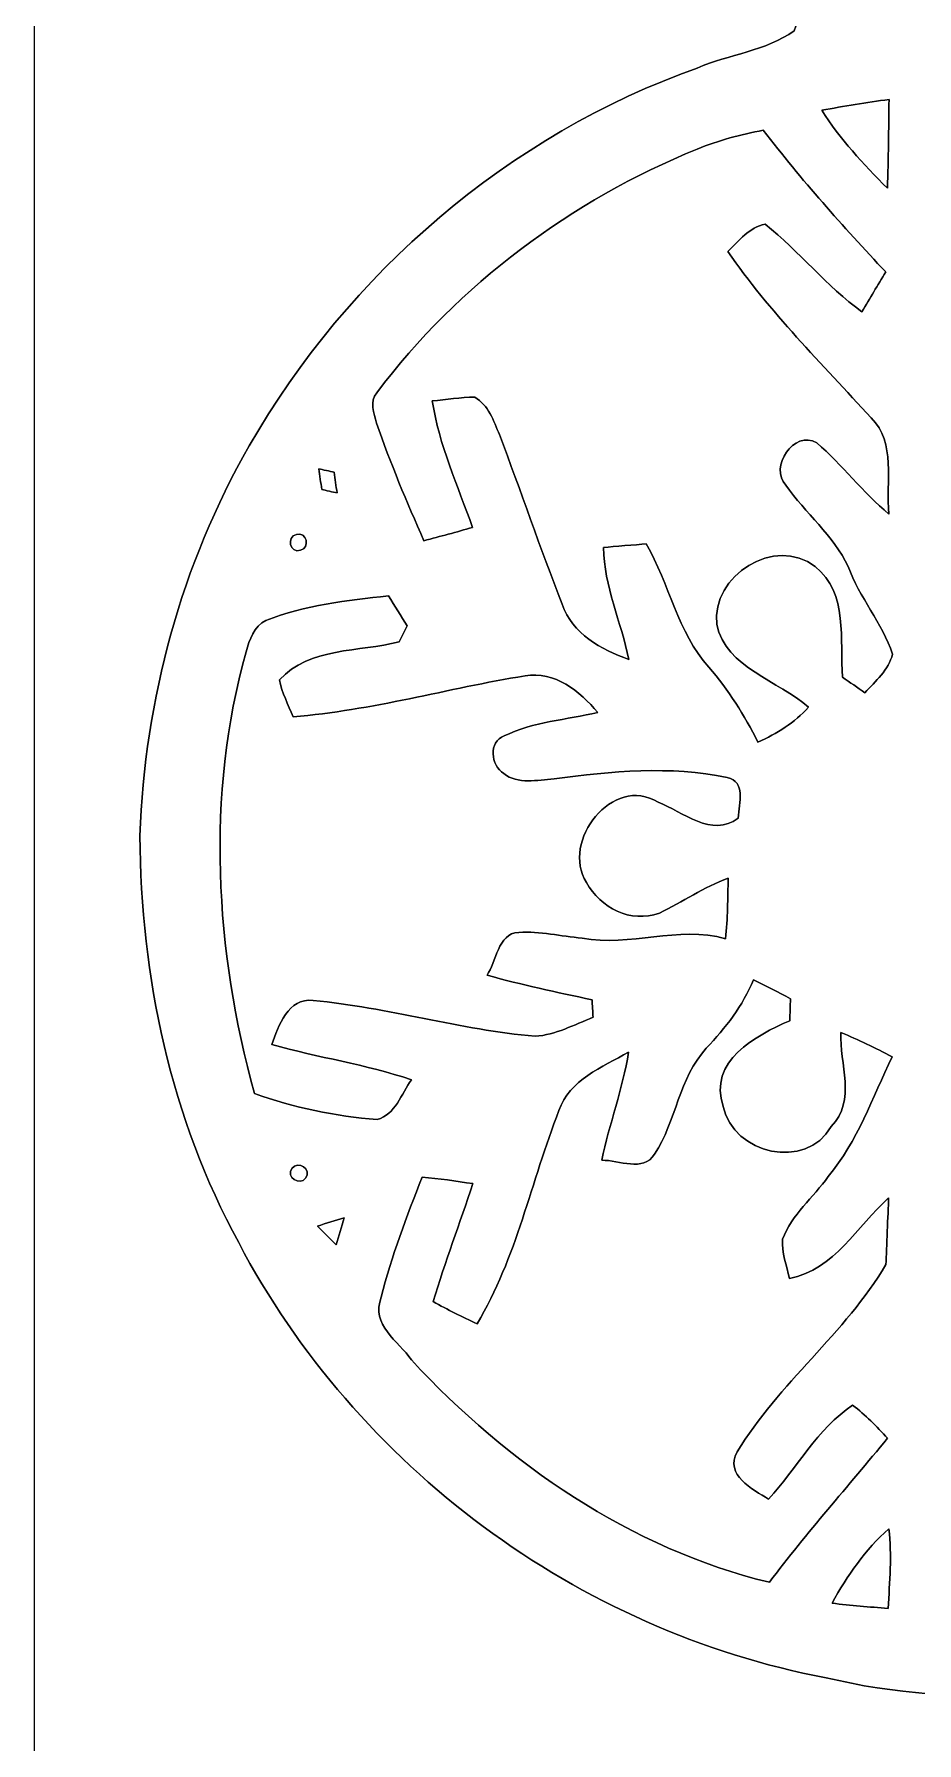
# Model space of a CAD drawing. Header units: centimetres. Extents: x -16.8 to 16.8, y -16.7 to 16.7.
# Drawn here: x -16.77 to -11.42, y -7.32 to 3.04 of the extents above; entities that cross this region are included whole.
import ezdxf

# ---------------------------------------------------------------- set-up
doc = ezdxf.new("R2010")
doc.units = ezdxf.units.CM
doc.header["$MEASUREMENT"] = 0
doc.layers.add('Layer 1', color=7, linetype='Continuous')

msp = doc.modelspace()

# ---------------------------------------------------------------- linework, layer by layer
at = {"layer": 'Layer 1', "color": 7}
for points, knots in [([(-16.77458, 16.66875), (-16.77458, 16.66875), (16.77458, 16.66875), (16.77458, 16.66875), (16.77458, 16.66875), (16.77458, 16.66875), (16.77458, -16.66875), (16.77458, -16.66875), (16.77458, -16.66875), (16.77458, -16.66875), (-16.77458, -16.66875), (-16.77458, -16.66875), (-16.77458, -16.66875), (-16.77458, -16.66875), (-16.77458, 16.66875), (-16.77458, 16.66875), (-16.77458, 16.66875), (-16.77458, 16.66875), (-16.77458, 16.66875), (-16.77458, 16.66875)], [0, 0, 0, 0, 0.16666667, 0.16666667, 0.16666667, 0.16666667, 0.33333333, 0.33333333, 0.33333333, 0.33333333, 0.5, 0.5, 0.5, 0.5, 0.66666667, 0.66666667, 0.66666667, 0.66666667, 1, 1, 1, 1]), ([(-11.32346, 6.13904), (-11.65331, 5.87939), (-11.83393, 5.44513), (-11.79724, 5.02814), (-11.79724, 5.02814), (-11.80148, 4.70147), (-11.59828, 4.42701), (-11.42153, 4.17124), (-11.42153, 4.17124), (-11.61486, 4.13032), (-11.84875, 4.14549), (-11.98774, 3.97969), (-11.98774, 3.97969), (-12.25938, 3.7465), (-12.06006, 3.35986), (-12.16484, 3.06458), (-12.16484, 3.06458), (-12.33629, 2.94005), (-12.56136, 2.92135), (-12.75292, 2.8381), (-12.75292, 2.8381), (-13.89345, 2.43417), (-14.86923, 1.59526), (-15.47001, 0.54716), (-15.47001, 0.54716), (-15.88241, -0.17039), (-16.10431, -0.99025), (-16.13288, -1.81645), (-16.13288, -1.81645), (-16.12935, -2.66947), (-15.94556, -3.53201), (-15.53422, -4.28378), (-15.53422, -4.28378), (-14.82372, -5.63845), (-13.47646, -6.63928), (-11.97187, -6.92185), (-11.97187, -6.92185), (-11.15236, -7.11941), (-10.29229, -7.03121), (-9.4869, -6.80896), (-9.4869, -6.80896), (-7.94597, -6.356), (-6.64104, -5.14809), (-6.10482, -3.62973), (-6.10482, -3.62973), (-5.56507, -2.18334), (-5.76721, -0.49389), (-6.61635, 0.79269), (-6.61635, 0.79269), (-7.09224, 1.56175), (-7.80697, 2.15971), (-8.59508, 2.5908), (-8.59508, 2.5908), (-8.96867, 2.79365), (-9.38142, 2.90513), (-9.78182, 3.04165), (-9.78182, 3.04165), (-9.79805, 3.30129), (-9.76806, 3.56976), (-9.8298, 3.82411), (-9.8298, 3.82411), (-9.93175, 4.09681), (-10.26936, 4.14584), (-10.52054, 4.18218), (-10.52054, 4.18218), (-10.35297, 4.43371), (-10.14554, 4.70606), (-10.17482, 5.02673), (-10.17482, 5.02673), (-10.16106, 5.39997), (-10.25384, 5.81343), (-10.55617, 6.06037), (-10.55617, 6.06037), (-10.74773, 6.27345), (-11.09557, 6.31049), (-11.32346, 6.13904), (-11.32346, 6.13904), (-11.32346, 6.13904), (-11.32346, 6.13904), (-11.32346, 6.13904)], [0, 0, 0, 0, 0.04761905, 0.04761905, 0.04761905, 0.04761905, 0.0952381, 0.0952381, 0.0952381, 0.0952381, 0.14285714, 0.14285714, 0.14285714, 0.14285714, 0.19047619, 0.19047619, 0.19047619, 0.19047619, 0.23809524, 0.23809524, 0.23809524, 0.23809524, 0.28571429, 0.28571429, 0.28571429, 0.28571429, 0.33333333, 0.33333333, 0.33333333, 0.33333333, 0.38095238, 0.38095238, 0.38095238, 0.38095238, 0.42857143, 0.42857143, 0.42857143, 0.42857143, 0.47619048, 0.47619048, 0.47619048, 0.47619048, 0.52380952, 0.52380952, 0.52380952, 0.52380952, 0.57142857, 0.57142857, 0.57142857, 0.57142857, 0.61904762, 0.61904762, 0.61904762, 0.61904762, 0.66666667, 0.66666667, 0.66666667, 0.66666667, 0.71428571, 0.71428571, 0.71428571, 0.71428571, 0.76190476, 0.76190476, 0.76190476, 0.76190476, 0.80952381, 0.80952381, 0.80952381, 0.80952381, 0.85714286, 0.85714286, 0.85714286, 0.85714286, 0.9047619, 0.9047619, 0.9047619, 0.9047619, 1, 1, 1, 1]), ([(-11.99868, 2.58233), (-11.86321, 2.60632), (-11.72704, 2.62996), (-11.59016, 2.6476), (-11.59016, 2.6476), (-11.59298, 2.46839), (-11.59298, 2.28812), (-11.60039, 2.10891), (-11.60039, 2.10891), (-11.74503, 2.25637), (-11.88861, 2.407), (-11.99868, 2.58233)], [0, 0, 0, 0, 0.25, 0.25, 0.25, 0.25, 0.5, 0.5, 0.5, 0.5, 1, 1, 1, 1]), ([(-12.75398, 2.34668), (-12.62451, 2.39889), (-12.4901, 2.43593), (-12.35287, 2.46098), (-12.35287, 2.46098), (-12.1225, 2.16076), (-11.86991, 1.87784), (-11.61062, 1.60196), (-11.61062, 1.60196), (-11.65825, 1.52153), (-11.70658, 1.44145), (-11.75456, 1.36066), (-11.75456, 1.36066), (-11.97046, 1.51448), (-12.13379, 1.7272), (-12.34087, 1.89089), (-12.34087, 1.89089), (-12.43824, 1.8736), (-12.49998, 1.78964), (-12.56806, 1.72614), (-12.56806, 1.72614), (-12.31477, 1.35925), (-11.99833, 1.04493), (-11.69917, 0.71684), (-11.69917, 0.71684), (-11.54465, 0.56691), (-11.61274, 0.32844), (-11.59051, 0.1337), (-11.59051, 0.1337), (-11.75032, 0.26353), (-11.87203, 0.43321), (-12.02902, 0.5655), (-12.02902, 0.5655), (-12.16519, 0.6477), (-12.32006, 0.41628), (-12.21564, 0.30903), (-12.21564, 0.30903), (-12.0971, 0.1397), (-11.92883, 0.00494), (-11.83781, -0.1838), (-11.83781, -0.1838), (-11.77114, -0.37218), (-11.63108, -0.52634), (-11.56899, -0.71543), (-11.56899, -0.71543), (-11.59298, -0.81209), (-11.6713, -0.87948), (-11.73692, -0.94933), (-11.73692, -0.94933), (-11.78207, -0.91793), (-11.82723, -0.88688), (-11.87238, -0.85619), (-11.87238, -0.85619), (-11.88932, -0.63359), (-11.8364, -0.34361), (-12.03784, -0.1845), (-12.03784, -0.1845), (-12.28266, 0.00564), (-12.66931, -0.24165), (-12.63509, -0.53516), (-12.63509, -0.53516), (-12.57794, -0.80292), (-12.25903, -0.87454), (-12.0777, -1.03787), (-12.0777, -1.03787), (-12.16448, -1.12889), (-12.26961, -1.19909), (-12.38497, -1.24848), (-12.38497, -1.24848), (-12.46893, -1.08761), (-12.56171, -0.93028), (-12.68377, -0.79446), (-12.68377, -0.79446), (-12.87321, -0.58173), (-12.92225, -0.28963), (-13.06266, -0.04727), (-13.06266, -0.04727), (-13.12721, -0.05256), (-13.25668, -0.06315), (-13.32159, -0.06844), (-13.32159, -0.06844), (-13.31877, -0.30515), (-13.21541, -0.51964), (-13.16778, -0.74754), (-13.16778, -0.74754), (-13.33641, -0.68862), (-13.51033, -0.59161), (-13.57277, -0.41346), (-13.57277, -0.41346), (-13.70506, -0.07267), (-13.82395, 0.2734), (-13.95271, 0.61524), (-13.95271, 0.61524), (-13.98764, 0.69885), (-14.02045, 0.79375), (-14.10229, 0.84279), (-14.10229, 0.84279), (-14.18908, 0.84067), (-14.27445, 0.82868), (-14.36017, 0.8195), (-14.36017, 0.8195), (-14.3189, 0.55174), (-14.20566, 0.30551), (-14.1157, 0.05256), (-14.1157, 0.05256), (-14.21377, 0.02505), (-14.31219, -0.00176), (-14.41097, -0.02822), (-14.41097, -0.02822), (-14.51434, 0.20638), (-14.61488, 0.44309), (-14.69849, 0.6858), (-14.69849, 0.6858), (-14.71471, 0.74471), (-14.74011, 0.81562), (-14.69743, 0.86924), (-14.69743, 0.86924), (-14.20107, 1.52788), (-13.51633, 2.03623), (-12.75398, 2.34668)], [0, 0, 0, 0, 0.03225806, 0.03225806, 0.03225806, 0.03225806, 0.06451613, 0.06451613, 0.06451613, 0.06451613, 0.09677419, 0.09677419, 0.09677419, 0.09677419, 0.12903226, 0.12903226, 0.12903226, 0.12903226, 0.16129032, 0.16129032, 0.16129032, 0.16129032, 0.19354839, 0.19354839, 0.19354839, 0.19354839, 0.22580645, 0.22580645, 0.22580645, 0.22580645, 0.25806452, 0.25806452, 0.25806452, 0.25806452, 0.29032258, 0.29032258, 0.29032258, 0.29032258, 0.32258065, 0.32258065, 0.32258065, 0.32258065, 0.35483871, 0.35483871, 0.35483871, 0.35483871, 0.38709677, 0.38709677, 0.38709677, 0.38709677, 0.41935484, 0.41935484, 0.41935484, 0.41935484, 0.4516129, 0.4516129, 0.4516129, 0.4516129, 0.48387097, 0.48387097, 0.48387097, 0.48387097, 0.51612903, 0.51612903, 0.51612903, 0.51612903, 0.5483871, 0.5483871, 0.5483871, 0.5483871, 0.58064516, 0.58064516, 0.58064516, 0.58064516, 0.61290323, 0.61290323, 0.61290323, 0.61290323, 0.64516129, 0.64516129, 0.64516129, 0.64516129, 0.67741935, 0.67741935, 0.67741935, 0.67741935, 0.70967742, 0.70967742, 0.70967742, 0.70967742, 0.74193548, 0.74193548, 0.74193548, 0.74193548, 0.77419355, 0.77419355, 0.77419355, 0.77419355, 0.80645161, 0.80645161, 0.80645161, 0.80645161, 0.83870968, 0.83870968, 0.83870968, 0.83870968, 0.87096774, 0.87096774, 0.87096774, 0.87096774, 0.90322581, 0.90322581, 0.90322581, 0.90322581, 0.93548387, 0.93548387, 0.93548387, 0.93548387, 1, 1, 1, 1]), ([(-15.04844, 0.40816), (-15.02551, 0.40287), (-14.97894, 0.39299), (-14.95601, 0.3877), (-14.95601, 0.3877), (-14.94966, 0.34608), (-14.94367, 0.30409), (-14.93767, 0.26211), (-14.93767, 0.26211), (-14.9606, 0.26741), (-15.00717, 0.27728), (-15.0301, 0.28258), (-15.0301, 0.28258), (-15.03645, 0.32456), (-15.04244, 0.36654), (-15.04844, 0.40816)], [0, 0, 0, 0, 0.2, 0.2, 0.2, 0.2, 0.4, 0.4, 0.4, 0.4, 0.6, 0.6, 0.6, 0.6, 1, 1, 1, 1]), ([(-15.18391, 0.00988), (-15.12217, 0.02963), (-15.09818, -0.07232), (-15.16027, -0.08608), (-15.16027, -0.08608), (-15.22377, -0.1076), (-15.24635, -0.00353), (-15.18391, 0.00988)], [0, 0, 0, 0, 0.33333333, 0.33333333, 0.33333333, 0.33333333, 1, 1, 1, 1]), ([(-15.36982, -0.51118), (-15.1324, -0.4191), (-14.87805, -0.38806), (-14.62652, -0.36266), (-14.62652, -0.36266), (-14.58807, -0.42298), (-14.54997, -0.48331), (-14.51222, -0.54398), (-14.51222, -0.54398), (-14.52845, -0.57644), (-14.54468, -0.60889), (-14.5609, -0.64135), (-14.5609, -0.64135), (-14.8022, -0.70309), (-15.10594, -0.67275), (-15.28657, -0.87136), (-15.28657, -0.87136), (-15.2714, -0.95003), (-15.23506, -1.02235), (-15.20366, -1.09538), (-15.20366, -1.09538), (-14.72777, -1.05728), (-14.26704, -0.92357), (-13.79714, -0.84702), (-13.79714, -0.84702), (-13.61899, -0.81774), (-13.46412, -0.9398), (-13.35687, -1.06856), (-13.35687, -1.06856), (-13.5442, -1.11548), (-13.74881, -1.12324), (-13.92379, -1.21179), (-13.92379, -1.21179), (-14.02221, -1.24636), (-14.00493, -1.391), (-13.92696, -1.43969), (-13.92696, -1.43969), (-13.84018, -1.50671), (-13.72411, -1.47849), (-13.62181, -1.47249), (-13.62181, -1.47249), (-13.27573, -1.42487), (-12.9159, -1.39136), (-12.57159, -1.46368), (-12.57159, -1.46368), (-12.45694, -1.48872), (-12.49962, -1.61396), (-12.50421, -1.70956), (-12.50421, -1.70956), (-12.66649, -1.83339), (-12.84076, -1.66829), (-12.99104, -1.61361), (-12.99104, -1.61361), (-13.26515, -1.44145), (-13.58336, -1.85279), (-13.42461, -2.09938), (-13.42461, -2.09938), (-13.34135, -2.25496), (-13.15755, -2.34879), (-12.98293, -2.28529), (-12.98293, -2.28529), (-12.84252, -2.21756), (-12.71235, -2.12866), (-12.56559, -2.07328), (-12.56559, -2.07328), (-12.56806, -2.19569), (-12.56947, -2.31916), (-12.58111, -2.44122), (-12.58111, -2.44122), (-12.87004, -2.35938), (-13.16073, -2.49238), (-13.45177, -2.43699), (-13.45177, -2.43699), (-13.57983, -2.42711), (-13.70683, -2.39324), (-13.83594, -2.40242), (-13.83594, -2.40242), (-13.96436, -2.40912), (-13.97318, -2.58621), (-14.02821, -2.66206), (-14.02821, -2.66206), (-13.81831, -2.72062), (-13.60488, -2.76613), (-13.39144, -2.81093), (-13.39144, -2.81093), (-13.39003, -2.83774), (-13.38651, -2.89101), (-13.38509, -2.91747), (-13.38509, -2.91747), (-13.49939, -2.96263), (-13.61228, -3.02366), (-13.73681, -3.03248), (-13.73681, -3.03248), (-14.19013, -2.99367), (-14.63005, -2.85679), (-15.08266, -2.81552), (-15.08266, -2.81552), (-15.234, -2.79612), (-15.29398, -2.97321), (-15.33349, -3.08222), (-15.33349, -3.08222), (-15.05338, -3.16159), (-14.7634, -3.20357), (-14.48682, -3.296), (-14.48682, -3.296), (-14.54644, -3.37926), (-14.58524, -3.51049), (-14.69496, -3.53624), (-14.69496, -3.53624), (-14.94825, -3.52072), (-15.19908, -3.46251), (-15.43932, -3.38032), (-15.43932, -3.38032), (-15.67709, -2.51143), (-15.73424, -1.57445), (-15.48871, -0.70097), (-15.48871, -0.70097), (-15.4686, -0.629), (-15.44179, -0.54645), (-15.36982, -0.51118)], [0, 0, 0, 0, 0.03225806, 0.03225806, 0.03225806, 0.03225806, 0.06451613, 0.06451613, 0.06451613, 0.06451613, 0.09677419, 0.09677419, 0.09677419, 0.09677419, 0.12903226, 0.12903226, 0.12903226, 0.12903226, 0.16129032, 0.16129032, 0.16129032, 0.16129032, 0.19354839, 0.19354839, 0.19354839, 0.19354839, 0.22580645, 0.22580645, 0.22580645, 0.22580645, 0.25806452, 0.25806452, 0.25806452, 0.25806452, 0.29032258, 0.29032258, 0.29032258, 0.29032258, 0.32258065, 0.32258065, 0.32258065, 0.32258065, 0.35483871, 0.35483871, 0.35483871, 0.35483871, 0.38709677, 0.38709677, 0.38709677, 0.38709677, 0.41935484, 0.41935484, 0.41935484, 0.41935484, 0.4516129, 0.4516129, 0.4516129, 0.4516129, 0.48387097, 0.48387097, 0.48387097, 0.48387097, 0.51612903, 0.51612903, 0.51612903, 0.51612903, 0.5483871, 0.5483871, 0.5483871, 0.5483871, 0.58064516, 0.58064516, 0.58064516, 0.58064516, 0.61290323, 0.61290323, 0.61290323, 0.61290323, 0.64516129, 0.64516129, 0.64516129, 0.64516129, 0.67741935, 0.67741935, 0.67741935, 0.67741935, 0.70967742, 0.70967742, 0.70967742, 0.70967742, 0.74193548, 0.74193548, 0.74193548, 0.74193548, 0.77419355, 0.77419355, 0.77419355, 0.77419355, 0.80645161, 0.80645161, 0.80645161, 0.80645161, 0.83870968, 0.83870968, 0.83870968, 0.83870968, 0.87096774, 0.87096774, 0.87096774, 0.87096774, 0.90322581, 0.90322581, 0.90322581, 0.90322581, 0.93548387, 0.93548387, 0.93548387, 0.93548387, 1, 1, 1, 1]), ([(-12.41178, -2.68958), (-12.33664, -2.72662), (-12.2622, -2.76543), (-12.18777, -2.80458), (-12.18777, -2.80458), (-12.18918, -2.84903), (-12.19059, -2.89348), (-12.192, -2.93829), (-12.192, -2.93829), (-12.39873, -3.0293), (-12.69012, -3.1817), (-12.59523, -3.45934), (-12.59523, -3.45934), (-12.53314, -3.74721), (-12.09499, -3.8481), (-11.94047, -3.58034), (-11.94047, -3.58034), (-11.78525, -3.42336), (-11.89284, -3.19652), (-11.88226, -3.01061), (-11.88226, -3.01061), (-11.77572, -3.05259), (-11.67271, -3.10303), (-11.57217, -3.15807), (-11.57217, -3.15807), (-11.69, -3.40501), (-11.78172, -3.66889), (-11.95846, -3.88267), (-11.95846, -3.88267), (-12.04913, -4.01038), (-12.18177, -4.11268), (-12.2361, -4.26367), (-12.2361, -4.26367), (-12.24174, -4.34481), (-12.20999, -4.42242), (-12.19447, -4.50144), (-12.19447, -4.50144), (-11.91824, -4.44571), (-11.78666, -4.18571), (-11.59263, -4.01285), (-11.59263, -4.01285), (-11.59686, -4.11374), (-11.60498, -4.31518), (-11.60886, -4.41572), (-11.60886, -4.41572), (-11.8558, -4.83447), (-12.26079, -5.13715), (-12.51126, -5.55307), (-12.51126, -5.55307), (-12.58923, -5.69136), (-12.41813, -5.78026), (-12.32076, -5.83847), (-12.32076, -5.83847), (-12.15108, -5.65256), (-12.02373, -5.41091), (-11.811, -5.26979), (-11.811, -5.26979), (-11.73233, -5.32659), (-11.66636, -5.39891), (-11.59969, -5.46947), (-11.59969, -5.46947), (-11.83746, -5.76121), (-12.0904, -6.04097), (-12.31547, -6.3433), (-12.31547, -6.3433), (-13.1572, -6.13974), (-13.90297, -5.62575), (-14.48576, -4.99533), (-14.48576, -4.99533), (-14.56619, -4.87962), (-14.73553, -4.78402), (-14.66956, -4.61469), (-14.66956, -4.61469), (-14.60782, -4.36527), (-14.5161, -4.12503), (-14.4212, -3.88726), (-14.4212, -3.88726), (-14.3196, -3.89396), (-14.21624, -3.91231), (-14.11464, -3.92571), (-14.11464, -3.92571), (-14.1926, -4.16489), (-14.28291, -4.4002), (-14.35418, -4.6415), (-14.35418, -4.6415), (-14.26774, -4.68983), (-14.1792, -4.73463), (-14.08853, -4.77591), (-14.08853, -4.77591), (-13.849, -4.37621), (-13.76045, -3.91301), (-13.59218, -3.48333), (-13.59218, -3.48333), (-13.52938, -3.29671), (-13.32971, -3.21839), (-13.1699, -3.12914), (-13.1699, -3.12914), (-13.20553, -3.35174), (-13.28596, -3.56376), (-13.33288, -3.78425), (-13.33288, -3.78425), (-13.22529, -3.78248), (-13.08276, -3.85833), (-13.01186, -3.74791), (-13.01186, -3.74791), (-12.88133, -3.54753), (-12.86475, -3.28507), (-12.69894, -3.1055), (-12.69894, -3.1055), (-12.58147, -2.98238), (-12.4774, -2.84727), (-12.41178, -2.68958)], [0, 0, 0, 0, 0.03448276, 0.03448276, 0.03448276, 0.03448276, 0.06896552, 0.06896552, 0.06896552, 0.06896552, 0.10344828, 0.10344828, 0.10344828, 0.10344828, 0.13793103, 0.13793103, 0.13793103, 0.13793103, 0.17241379, 0.17241379, 0.17241379, 0.17241379, 0.20689655, 0.20689655, 0.20689655, 0.20689655, 0.24137931, 0.24137931, 0.24137931, 0.24137931, 0.27586207, 0.27586207, 0.27586207, 0.27586207, 0.31034483, 0.31034483, 0.31034483, 0.31034483, 0.34482759, 0.34482759, 0.34482759, 0.34482759, 0.37931034, 0.37931034, 0.37931034, 0.37931034, 0.4137931, 0.4137931, 0.4137931, 0.4137931, 0.44827586, 0.44827586, 0.44827586, 0.44827586, 0.48275862, 0.48275862, 0.48275862, 0.48275862, 0.51724138, 0.51724138, 0.51724138, 0.51724138, 0.55172414, 0.55172414, 0.55172414, 0.55172414, 0.5862069, 0.5862069, 0.5862069, 0.5862069, 0.62068966, 0.62068966, 0.62068966, 0.62068966, 0.65517241, 0.65517241, 0.65517241, 0.65517241, 0.68965517, 0.68965517, 0.68965517, 0.68965517, 0.72413793, 0.72413793, 0.72413793, 0.72413793, 0.75862069, 0.75862069, 0.75862069, 0.75862069, 0.79310345, 0.79310345, 0.79310345, 0.79310345, 0.82758621, 0.82758621, 0.82758621, 0.82758621, 0.86206897, 0.86206897, 0.86206897, 0.86206897, 0.89655172, 0.89655172, 0.89655172, 0.89655172, 0.93103448, 0.93103448, 0.93103448, 0.93103448, 1, 1, 1, 1]), ([(-15.21107, -3.83399), (-15.17579, -3.78143), (-15.08654, -3.83999), (-15.12782, -3.89184), (-15.12782, -3.89184), (-15.16309, -3.9437), (-15.25235, -3.88549), (-15.21107, -3.83399)], [0, 0, 0, 0, 0.33333333, 0.33333333, 0.33333333, 0.33333333, 1, 1, 1, 1]), ([(-15.05656, -4.18324), (-15.00258, -4.16631), (-14.94825, -4.15008), (-14.89393, -4.1342), (-14.89393, -4.1342), (-14.91015, -4.18853), (-14.92638, -4.24251), (-14.94296, -4.29683), (-14.94296, -4.29683), (-14.98141, -4.25944), (-15.01951, -4.22169), (-15.05656, -4.18324)], [0, 0, 0, 0, 0.25, 0.25, 0.25, 0.25, 0.5, 0.5, 0.5, 0.5, 1, 1, 1, 1]), ([(-11.93553, -6.46959), (-11.8431, -6.30379), (-11.73445, -6.14398), (-11.59087, -6.01874), (-11.59087, -6.01874), (-11.57217, -6.17961), (-11.58628, -6.34118), (-11.59581, -6.50275), (-11.59581, -6.50275), (-11.70975, -6.49146), (-11.82264, -6.48441), (-11.93553, -6.46959)], [0, 0, 0, 0, 0.25, 0.25, 0.25, 0.25, 0.5, 0.5, 0.5, 0.5, 1, 1, 1, 1])]:
    msp.add_open_spline(points, degree=3, knots=knots, dxfattribs=at)
at = {"layer": 'Layer 1', "color": 253}
for points, knots in [([(-11.32346, 6.13904), (-11.09557, 6.31049), (-10.74773, 6.27345), (-10.55617, 6.06037), (-10.55617, 6.06037), (-10.25384, 5.81343), (-10.16106, 5.39997), (-10.17482, 5.02673), (-10.17482, 5.02673), (-10.14554, 4.70606), (-10.35297, 4.43371), (-10.52054, 4.18218), (-10.52054, 4.18218), (-10.26936, 4.14584), (-9.93175, 4.09681), (-9.8298, 3.82411), (-9.8298, 3.82411), (-9.76806, 3.56976), (-9.79805, 3.30129), (-9.78182, 3.04165), (-9.78182, 3.04165), (-9.38142, 2.90513), (-8.96867, 2.79365), (-8.59508, 2.5908), (-8.59508, 2.5908), (-7.80697, 2.15971), (-7.09224, 1.56175), (-6.61635, 0.79269), (-6.61635, 0.79269), (-5.76721, -0.49389), (-5.56507, -2.18334), (-6.10482, -3.62973), (-6.10482, -3.62973), (-6.64104, -5.14809), (-7.94597, -6.356), (-9.4869, -6.80896), (-9.4869, -6.80896), (-10.29229, -7.03121), (-11.15236, -7.11941), (-11.97187, -6.92185), (-11.97187, -6.92185), (-13.47646, -6.63928), (-14.82372, -5.63845), (-15.53422, -4.28378), (-15.53422, -4.28378), (-15.94556, -3.53201), (-16.12935, -2.66947), (-16.13288, -1.81645), (-16.13288, -1.81645), (-16.10431, -0.99025), (-15.88241, -0.17039), (-15.47001, 0.54716), (-15.47001, 0.54716), (-14.86923, 1.59526), (-13.89345, 2.43417), (-12.75292, 2.8381), (-12.75292, 2.8381), (-12.56136, 2.92135), (-12.33629, 2.94005), (-12.16484, 3.06458), (-12.16484, 3.06458), (-12.06006, 3.35986), (-12.25938, 3.7465), (-11.98774, 3.97969), (-11.98774, 3.97969), (-11.84875, 4.14549), (-11.61486, 4.13032), (-11.42153, 4.17124), (-11.42153, 4.17124), (-11.59828, 4.42701), (-11.80148, 4.70147), (-11.79724, 5.02814), (-11.79724, 5.02814), (-11.83393, 5.44513), (-11.65331, 5.87939), (-11.32346, 6.13904), (-11.32346, 6.13904), (-11.32346, 6.13904), (-11.32346, 6.13904), (-11.32346, 6.13904)], [0, 0, 0, 0, 0.04761905, 0.04761905, 0.04761905, 0.04761905, 0.0952381, 0.0952381, 0.0952381, 0.0952381, 0.14285714, 0.14285714, 0.14285714, 0.14285714, 0.19047619, 0.19047619, 0.19047619, 0.19047619, 0.23809524, 0.23809524, 0.23809524, 0.23809524, 0.28571429, 0.28571429, 0.28571429, 0.28571429, 0.33333333, 0.33333333, 0.33333333, 0.33333333, 0.38095238, 0.38095238, 0.38095238, 0.38095238, 0.42857143, 0.42857143, 0.42857143, 0.42857143, 0.47619048, 0.47619048, 0.47619048, 0.47619048, 0.52380952, 0.52380952, 0.52380952, 0.52380952, 0.57142857, 0.57142857, 0.57142857, 0.57142857, 0.61904762, 0.61904762, 0.61904762, 0.61904762, 0.66666667, 0.66666667, 0.66666667, 0.66666667, 0.71428571, 0.71428571, 0.71428571, 0.71428571, 0.76190476, 0.76190476, 0.76190476, 0.76190476, 0.80952381, 0.80952381, 0.80952381, 0.80952381, 0.85714286, 0.85714286, 0.85714286, 0.85714286, 0.9047619, 0.9047619, 0.9047619, 0.9047619, 1, 1, 1, 1]), ([(-11.99868, 2.58233), (-11.88861, 2.407), (-11.74503, 2.25637), (-11.60039, 2.10891), (-11.60039, 2.10891), (-11.59298, 2.28812), (-11.59298, 2.46839), (-11.59016, 2.6476), (-11.59016, 2.6476), (-11.72704, 2.62996), (-11.86321, 2.60632), (-11.99868, 2.58233), (-11.99868, 2.58233), (-11.99868, 2.58233), (-11.99868, 2.58233), (-11.99868, 2.58233)], [0, 0, 0, 0, 0.2, 0.2, 0.2, 0.2, 0.4, 0.4, 0.4, 0.4, 0.6, 0.6, 0.6, 0.6, 1, 1, 1, 1]), ([(-12.75398, 2.34668), (-13.51633, 2.03623), (-14.20107, 1.52788), (-14.69743, 0.86924), (-14.69743, 0.86924), (-14.74011, 0.81562), (-14.71471, 0.74471), (-14.69849, 0.6858), (-14.69849, 0.6858), (-14.61488, 0.44309), (-14.51434, 0.20638), (-14.41097, -0.02822), (-14.41097, -0.02822), (-14.31219, -0.00176), (-14.21377, 0.02505), (-14.1157, 0.05256), (-14.1157, 0.05256), (-14.20566, 0.30551), (-14.3189, 0.55174), (-14.36017, 0.8195), (-14.36017, 0.8195), (-14.27445, 0.82868), (-14.18908, 0.84067), (-14.10229, 0.84279), (-14.10229, 0.84279), (-14.02045, 0.79375), (-13.98764, 0.69885), (-13.95271, 0.61524), (-13.95271, 0.61524), (-13.82395, 0.2734), (-13.70506, -0.07267), (-13.57277, -0.41346), (-13.57277, -0.41346), (-13.51033, -0.59161), (-13.33641, -0.68862), (-13.16778, -0.74754), (-13.16778, -0.74754), (-13.21541, -0.51964), (-13.31877, -0.30515), (-13.32159, -0.06844), (-13.32159, -0.06844), (-13.25668, -0.06315), (-13.12721, -0.05256), (-13.06266, -0.04727), (-13.06266, -0.04727), (-12.92225, -0.28963), (-12.87321, -0.58173), (-12.68377, -0.79446), (-12.68377, -0.79446), (-12.56171, -0.93028), (-12.46893, -1.08761), (-12.38497, -1.24848), (-12.38497, -1.24848), (-12.26961, -1.19909), (-12.16448, -1.12889), (-12.0777, -1.03787), (-12.0777, -1.03787), (-12.25903, -0.87454), (-12.57794, -0.80292), (-12.63509, -0.53516), (-12.63509, -0.53516), (-12.66931, -0.24165), (-12.28266, 0.00564), (-12.03784, -0.1845), (-12.03784, -0.1845), (-11.8364, -0.34361), (-11.88932, -0.63359), (-11.87238, -0.85619), (-11.87238, -0.85619), (-11.82723, -0.88688), (-11.78207, -0.91793), (-11.73692, -0.94933), (-11.73692, -0.94933), (-11.6713, -0.87948), (-11.59298, -0.81209), (-11.56899, -0.71543), (-11.56899, -0.71543), (-11.63108, -0.52634), (-11.77114, -0.37218), (-11.83781, -0.1838), (-11.83781, -0.1838), (-11.92883, 0.00494), (-12.0971, 0.1397), (-12.21564, 0.30903), (-12.21564, 0.30903), (-12.32006, 0.41628), (-12.16519, 0.6477), (-12.02902, 0.5655), (-12.02902, 0.5655), (-11.87203, 0.43321), (-11.75032, 0.26353), (-11.59051, 0.1337), (-11.59051, 0.1337), (-11.61274, 0.32844), (-11.54465, 0.56691), (-11.69917, 0.71684), (-11.69917, 0.71684), (-11.99833, 1.04493), (-12.31477, 1.35925), (-12.56806, 1.72614), (-12.56806, 1.72614), (-12.49998, 1.78964), (-12.43824, 1.8736), (-12.34087, 1.89089), (-12.34087, 1.89089), (-12.13379, 1.7272), (-11.97046, 1.51448), (-11.75456, 1.36066), (-11.75456, 1.36066), (-11.70658, 1.44145), (-11.65825, 1.52153), (-11.61062, 1.60196), (-11.61062, 1.60196), (-11.86991, 1.87784), (-12.1225, 2.16076), (-12.35287, 2.46098), (-12.35287, 2.46098), (-12.4901, 2.43593), (-12.62451, 2.39889), (-12.75398, 2.34668), (-12.75398, 2.34668), (-12.75398, 2.34668), (-12.75398, 2.34668), (-12.75398, 2.34668)], [0, 0, 0, 0, 0.03125, 0.03125, 0.03125, 0.03125, 0.0625, 0.0625, 0.0625, 0.0625, 0.09375, 0.09375, 0.09375, 0.09375, 0.125, 0.125, 0.125, 0.125, 0.15625, 0.15625, 0.15625, 0.15625, 0.1875, 0.1875, 0.1875, 0.1875, 0.21875, 0.21875, 0.21875, 0.21875, 0.25, 0.25, 0.25, 0.25, 0.28125, 0.28125, 0.28125, 0.28125, 0.3125, 0.3125, 0.3125, 0.3125, 0.34375, 0.34375, 0.34375, 0.34375, 0.375, 0.375, 0.375, 0.375, 0.40625, 0.40625, 0.40625, 0.40625, 0.4375, 0.4375, 0.4375, 0.4375, 0.46875, 0.46875, 0.46875, 0.46875, 0.5, 0.5, 0.5, 0.5, 0.53125, 0.53125, 0.53125, 0.53125, 0.5625, 0.5625, 0.5625, 0.5625, 0.59375, 0.59375, 0.59375, 0.59375, 0.625, 0.625, 0.625, 0.625, 0.65625, 0.65625, 0.65625, 0.65625, 0.6875, 0.6875, 0.6875, 0.6875, 0.71875, 0.71875, 0.71875, 0.71875, 0.75, 0.75, 0.75, 0.75, 0.78125, 0.78125, 0.78125, 0.78125, 0.8125, 0.8125, 0.8125, 0.8125, 0.84375, 0.84375, 0.84375, 0.84375, 0.875, 0.875, 0.875, 0.875, 0.90625, 0.90625, 0.90625, 0.90625, 0.9375, 0.9375, 0.9375, 0.9375, 1, 1, 1, 1]), ([(-15.04844, 0.40816), (-15.04244, 0.36654), (-15.03645, 0.32456), (-15.0301, 0.28258), (-15.0301, 0.28258), (-15.00717, 0.27728), (-14.9606, 0.26741), (-14.93767, 0.26211), (-14.93767, 0.26211), (-14.94367, 0.30409), (-14.94966, 0.34608), (-14.95601, 0.3877), (-14.95601, 0.3877), (-14.97894, 0.39299), (-15.02551, 0.40287), (-15.04844, 0.40816), (-15.04844, 0.40816), (-15.04844, 0.40816), (-15.04844, 0.40816), (-15.04844, 0.40816)], [0, 0, 0, 0, 0.16666667, 0.16666667, 0.16666667, 0.16666667, 0.33333333, 0.33333333, 0.33333333, 0.33333333, 0.5, 0.5, 0.5, 0.5, 0.66666667, 0.66666667, 0.66666667, 0.66666667, 1, 1, 1, 1]), ([(-15.18391, 0.00988), (-15.24635, -0.00353), (-15.22377, -0.1076), (-15.16027, -0.08608), (-15.16027, -0.08608), (-15.09818, -0.07232), (-15.12217, 0.02963), (-15.18391, 0.00988), (-15.18391, 0.00988), (-15.18391, 0.00988), (-15.18391, 0.00988), (-15.18391, 0.00988)], [0, 0, 0, 0, 0.25, 0.25, 0.25, 0.25, 0.5, 0.5, 0.5, 0.5, 1, 1, 1, 1]), ([(-15.36982, -0.51118), (-15.44179, -0.54645), (-15.4686, -0.629), (-15.48871, -0.70097), (-15.48871, -0.70097), (-15.73424, -1.57445), (-15.67709, -2.51143), (-15.43932, -3.38032), (-15.43932, -3.38032), (-15.19908, -3.46251), (-14.94825, -3.52072), (-14.69496, -3.53624), (-14.69496, -3.53624), (-14.58524, -3.51049), (-14.54644, -3.37926), (-14.48682, -3.296), (-14.48682, -3.296), (-14.7634, -3.20357), (-15.05338, -3.16159), (-15.33349, -3.08222), (-15.33349, -3.08222), (-15.29398, -2.97321), (-15.234, -2.79612), (-15.08266, -2.81552), (-15.08266, -2.81552), (-14.63005, -2.85679), (-14.19013, -2.99367), (-13.73681, -3.03248), (-13.73681, -3.03248), (-13.61228, -3.02366), (-13.49939, -2.96263), (-13.38509, -2.91747), (-13.38509, -2.91747), (-13.38651, -2.89101), (-13.39003, -2.83774), (-13.39144, -2.81093), (-13.39144, -2.81093), (-13.60488, -2.76613), (-13.81831, -2.72062), (-14.02821, -2.66206), (-14.02821, -2.66206), (-13.97318, -2.58621), (-13.96436, -2.40912), (-13.83594, -2.40242), (-13.83594, -2.40242), (-13.70683, -2.39324), (-13.57983, -2.42711), (-13.45177, -2.43699), (-13.45177, -2.43699), (-13.16073, -2.49238), (-12.87004, -2.35938), (-12.58111, -2.44122), (-12.58111, -2.44122), (-12.56947, -2.31916), (-12.56806, -2.19569), (-12.56559, -2.07328), (-12.56559, -2.07328), (-12.71235, -2.12866), (-12.84252, -2.21756), (-12.98293, -2.28529), (-12.98293, -2.28529), (-13.15755, -2.34879), (-13.34135, -2.25496), (-13.42461, -2.09938), (-13.42461, -2.09938), (-13.58336, -1.85279), (-13.26515, -1.44145), (-12.99104, -1.61361), (-12.99104, -1.61361), (-12.84076, -1.66829), (-12.66649, -1.83339), (-12.50421, -1.70956), (-12.50421, -1.70956), (-12.49962, -1.61396), (-12.45694, -1.48872), (-12.57159, -1.46368), (-12.57159, -1.46368), (-12.9159, -1.39136), (-13.27573, -1.42487), (-13.62181, -1.47249), (-13.62181, -1.47249), (-13.72411, -1.47849), (-13.84018, -1.50671), (-13.92696, -1.43969), (-13.92696, -1.43969), (-14.00493, -1.391), (-14.02221, -1.24636), (-13.92379, -1.21179), (-13.92379, -1.21179), (-13.74881, -1.12324), (-13.5442, -1.11548), (-13.35687, -1.06856), (-13.35687, -1.06856), (-13.46412, -0.9398), (-13.61899, -0.81774), (-13.79714, -0.84702), (-13.79714, -0.84702), (-14.26704, -0.92357), (-14.72777, -1.05728), (-15.20366, -1.09538), (-15.20366, -1.09538), (-15.23506, -1.02235), (-15.2714, -0.95003), (-15.28657, -0.87136), (-15.28657, -0.87136), (-15.10594, -0.67275), (-14.8022, -0.70309), (-14.5609, -0.64135), (-14.5609, -0.64135), (-14.54468, -0.60889), (-14.52845, -0.57644), (-14.51222, -0.54398), (-14.51222, -0.54398), (-14.54997, -0.48331), (-14.58807, -0.42298), (-14.62652, -0.36266), (-14.62652, -0.36266), (-14.87805, -0.38806), (-15.1324, -0.4191), (-15.36982, -0.51118), (-15.36982, -0.51118), (-15.36982, -0.51118), (-15.36982, -0.51118), (-15.36982, -0.51118)], [0, 0, 0, 0, 0.03125, 0.03125, 0.03125, 0.03125, 0.0625, 0.0625, 0.0625, 0.0625, 0.09375, 0.09375, 0.09375, 0.09375, 0.125, 0.125, 0.125, 0.125, 0.15625, 0.15625, 0.15625, 0.15625, 0.1875, 0.1875, 0.1875, 0.1875, 0.21875, 0.21875, 0.21875, 0.21875, 0.25, 0.25, 0.25, 0.25, 0.28125, 0.28125, 0.28125, 0.28125, 0.3125, 0.3125, 0.3125, 0.3125, 0.34375, 0.34375, 0.34375, 0.34375, 0.375, 0.375, 0.375, 0.375, 0.40625, 0.40625, 0.40625, 0.40625, 0.4375, 0.4375, 0.4375, 0.4375, 0.46875, 0.46875, 0.46875, 0.46875, 0.5, 0.5, 0.5, 0.5, 0.53125, 0.53125, 0.53125, 0.53125, 0.5625, 0.5625, 0.5625, 0.5625, 0.59375, 0.59375, 0.59375, 0.59375, 0.625, 0.625, 0.625, 0.625, 0.65625, 0.65625, 0.65625, 0.65625, 0.6875, 0.6875, 0.6875, 0.6875, 0.71875, 0.71875, 0.71875, 0.71875, 0.75, 0.75, 0.75, 0.75, 0.78125, 0.78125, 0.78125, 0.78125, 0.8125, 0.8125, 0.8125, 0.8125, 0.84375, 0.84375, 0.84375, 0.84375, 0.875, 0.875, 0.875, 0.875, 0.90625, 0.90625, 0.90625, 0.90625, 0.9375, 0.9375, 0.9375, 0.9375, 1, 1, 1, 1]), ([(-12.41178, -2.68958), (-12.4774, -2.84727), (-12.58147, -2.98238), (-12.69894, -3.1055), (-12.69894, -3.1055), (-12.86475, -3.28507), (-12.88133, -3.54753), (-13.01186, -3.74791), (-13.01186, -3.74791), (-13.08276, -3.85833), (-13.22529, -3.78248), (-13.33288, -3.78425), (-13.33288, -3.78425), (-13.28596, -3.56376), (-13.20553, -3.35174), (-13.1699, -3.12914), (-13.1699, -3.12914), (-13.32971, -3.21839), (-13.52938, -3.29671), (-13.59218, -3.48333), (-13.59218, -3.48333), (-13.76045, -3.91301), (-13.849, -4.37621), (-14.08853, -4.77591), (-14.08853, -4.77591), (-14.1792, -4.73463), (-14.26774, -4.68983), (-14.35418, -4.6415), (-14.35418, -4.6415), (-14.28291, -4.4002), (-14.1926, -4.16489), (-14.11464, -3.92571), (-14.11464, -3.92571), (-14.21624, -3.91231), (-14.3196, -3.89396), (-14.4212, -3.88726), (-14.4212, -3.88726), (-14.5161, -4.12503), (-14.60782, -4.36527), (-14.66956, -4.61469), (-14.66956, -4.61469), (-14.73553, -4.78402), (-14.56619, -4.87962), (-14.48576, -4.99533), (-14.48576, -4.99533), (-13.90297, -5.62575), (-13.1572, -6.13974), (-12.31547, -6.3433), (-12.31547, -6.3433), (-12.0904, -6.04097), (-11.83746, -5.76121), (-11.59969, -5.46947), (-11.59969, -5.46947), (-11.66636, -5.39891), (-11.73233, -5.32659), (-11.811, -5.26979), (-11.811, -5.26979), (-12.02373, -5.41091), (-12.15108, -5.65256), (-12.32076, -5.83847), (-12.32076, -5.83847), (-12.41813, -5.78026), (-12.58923, -5.69136), (-12.51126, -5.55307), (-12.51126, -5.55307), (-12.26079, -5.13715), (-11.8558, -4.83447), (-11.60886, -4.41572), (-11.60886, -4.41572), (-11.60498, -4.31518), (-11.59686, -4.11374), (-11.59263, -4.01285), (-11.59263, -4.01285), (-11.78666, -4.18571), (-11.91824, -4.44571), (-12.19447, -4.50144), (-12.19447, -4.50144), (-12.20999, -4.42242), (-12.24174, -4.34481), (-12.2361, -4.26367), (-12.2361, -4.26367), (-12.18177, -4.11268), (-12.04913, -4.01038), (-11.95846, -3.88267), (-11.95846, -3.88267), (-11.78172, -3.66889), (-11.69, -3.40501), (-11.57217, -3.15807), (-11.57217, -3.15807), (-11.67271, -3.10303), (-11.77572, -3.05259), (-11.88226, -3.01061), (-11.88226, -3.01061), (-11.89284, -3.19652), (-11.78525, -3.42336), (-11.94047, -3.58034), (-11.94047, -3.58034), (-12.09499, -3.8481), (-12.53314, -3.74721), (-12.59523, -3.45934), (-12.59523, -3.45934), (-12.69012, -3.1817), (-12.39873, -3.0293), (-12.192, -2.93829), (-12.192, -2.93829), (-12.19059, -2.89348), (-12.18918, -2.84903), (-12.18777, -2.80458), (-12.18777, -2.80458), (-12.2622, -2.76543), (-12.33664, -2.72662), (-12.41178, -2.68958), (-12.41178, -2.68958), (-12.41178, -2.68958), (-12.41178, -2.68958), (-12.41178, -2.68958)], [0, 0, 0, 0, 0.03333333, 0.03333333, 0.03333333, 0.03333333, 0.06666667, 0.06666667, 0.06666667, 0.06666667, 0.1, 0.1, 0.1, 0.1, 0.13333333, 0.13333333, 0.13333333, 0.13333333, 0.16666667, 0.16666667, 0.16666667, 0.16666667, 0.2, 0.2, 0.2, 0.2, 0.23333333, 0.23333333, 0.23333333, 0.23333333, 0.26666667, 0.26666667, 0.26666667, 0.26666667, 0.3, 0.3, 0.3, 0.3, 0.33333333, 0.33333333, 0.33333333, 0.33333333, 0.36666667, 0.36666667, 0.36666667, 0.36666667, 0.4, 0.4, 0.4, 0.4, 0.43333333, 0.43333333, 0.43333333, 0.43333333, 0.46666667, 0.46666667, 0.46666667, 0.46666667, 0.5, 0.5, 0.5, 0.5, 0.53333333, 0.53333333, 0.53333333, 0.53333333, 0.56666667, 0.56666667, 0.56666667, 0.56666667, 0.6, 0.6, 0.6, 0.6, 0.63333333, 0.63333333, 0.63333333, 0.63333333, 0.66666667, 0.66666667, 0.66666667, 0.66666667, 0.7, 0.7, 0.7, 0.7, 0.73333333, 0.73333333, 0.73333333, 0.73333333, 0.76666667, 0.76666667, 0.76666667, 0.76666667, 0.8, 0.8, 0.8, 0.8, 0.83333333, 0.83333333, 0.83333333, 0.83333333, 0.86666667, 0.86666667, 0.86666667, 0.86666667, 0.9, 0.9, 0.9, 0.9, 0.93333333, 0.93333333, 0.93333333, 0.93333333, 1, 1, 1, 1]), ([(-15.21107, -3.83399), (-15.25235, -3.88549), (-15.16309, -3.9437), (-15.12782, -3.89184), (-15.12782, -3.89184), (-15.08654, -3.83999), (-15.17579, -3.78143), (-15.21107, -3.83399), (-15.21107, -3.83399), (-15.21107, -3.83399), (-15.21107, -3.83399), (-15.21107, -3.83399)], [0, 0, 0, 0, 0.25, 0.25, 0.25, 0.25, 0.5, 0.5, 0.5, 0.5, 1, 1, 1, 1]), ([(-15.05656, -4.18324), (-15.01951, -4.22169), (-14.98141, -4.25944), (-14.94296, -4.29683), (-14.94296, -4.29683), (-14.92638, -4.24251), (-14.91015, -4.18853), (-14.89393, -4.1342), (-14.89393, -4.1342), (-14.94825, -4.15008), (-15.00258, -4.16631), (-15.05656, -4.18324), (-15.05656, -4.18324), (-15.05656, -4.18324), (-15.05656, -4.18324), (-15.05656, -4.18324)], [0, 0, 0, 0, 0.2, 0.2, 0.2, 0.2, 0.4, 0.4, 0.4, 0.4, 0.6, 0.6, 0.6, 0.6, 1, 1, 1, 1]), ([(-11.93553, -6.46959), (-11.82264, -6.48441), (-11.70975, -6.49146), (-11.59581, -6.50275), (-11.59581, -6.50275), (-11.58628, -6.34118), (-11.57217, -6.17961), (-11.59087, -6.01874), (-11.59087, -6.01874), (-11.73445, -6.14398), (-11.8431, -6.30379), (-11.93553, -6.46959)], [0, 0, 0, 0, 0.25, 0.25, 0.25, 0.25, 0.5, 0.5, 0.5, 0.5, 1, 1, 1, 1])]:
    msp.add_open_spline(points, degree=3, knots=knots, dxfattribs=at)

doc.saveas('drawing.dxf')
